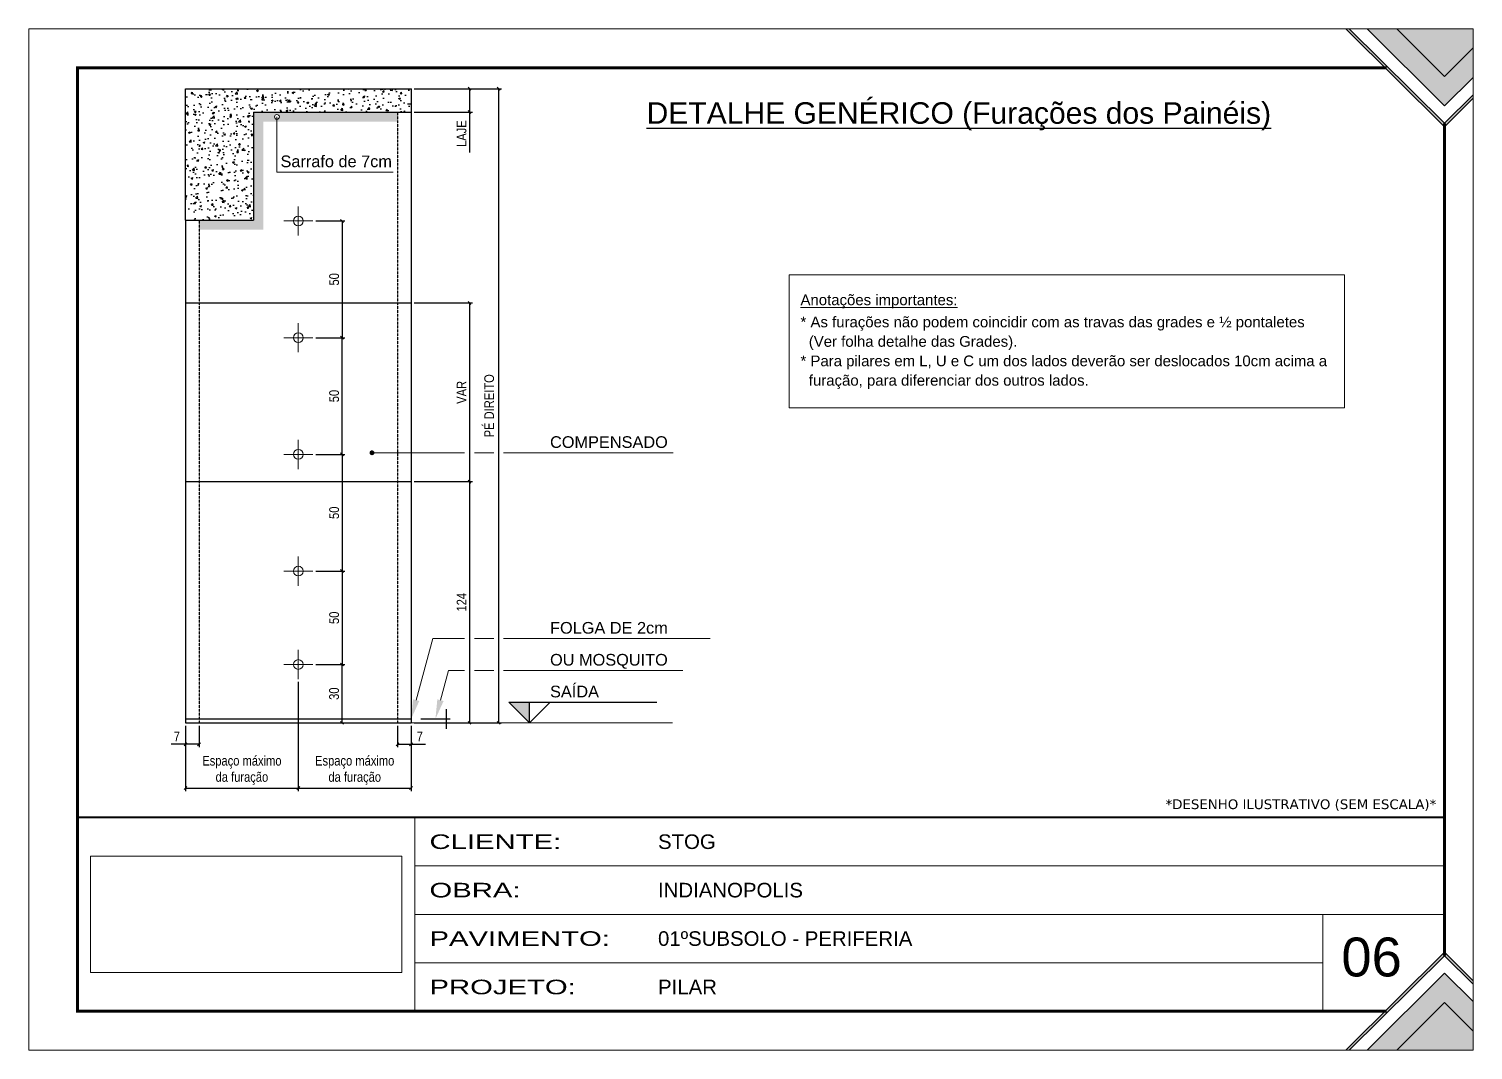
# Model space of a CAD drawing. Extents: x 71 to 6311, y -2991 to 2643.
# Drawn here: x 1656 to 3141, y -691 to 359 of the extents above; entities that cross this region are included whole.
import ezdxf
from ezdxf.enums import TextEntityAlignment as Align

# ---------------------------------------------------------------- set-up
doc = ezdxf.new("R2010")
doc.units = 0
doc.linetypes.add('CONTINUO', pattern=[0])
doc.linetypes.add('HIDDEN', pattern=[0.375, 0.25, -0.125])
for name, color, linetype, lineweight in [('CARIMBO', 255, 'Continuous', 9), ('CONCRETO', 251, 'Continuous', 25), ('Folhas', 255, 'Continuous', 9), ('Hachura', 251, 'Continuous', 9)]:
    doc.layers.add(name, color=color, linetype=linetype, lineweight=lineweight)
for name, color, linetype in [('COTA', 241, 'Continuous'), ('NIVEL', 7, 'Continuous'), ('Painéis', 200, 'Continuous'), ('SARR_2.2x7', 40, 'Continuous'), ('SARRAFO', 251, 'Continuous'), ('TEXTO', 3, 'Continuous')]:
    doc.layers.add(name, color=color, linetype=linetype)
doc.styles.add('ARIAL', font='arial.ttf')
doc.styles.add('COTA TECNICA-50', font='techl___.ttf', dxfattribs={"height": 10})
doc.styles.add('stylellllll', font='verdana.ttf', dxfattribs={"height": 2})
doc.styles.add('Tecnologia', font='')
doc.styles.get('Tecnologia').set_extended_font_data('Forgotten Futurist')
doc.dimstyles.new('COTA PAINEL-50', dxfattribs={"dimtxt": 10, "dimasz": 3, "dimexe": 3, "dimexo": 3, "dimgap": 3, "dimtad": 1, "dimdec": 1, "dimzin": 9, "dimdsep": 46, "dimtxsty": 'COTA TECNICA-50', "dimblk1": 'OBLIQUE', "dimblk2": 'OBLIQUE', "dimsah": 1, "dimcen": 0.9, "dimclrd": 4, "dimclre": 4, "dimclrt": 240, "dimadec": 1, "dimazin": 3, "dimtfac": 1, "dimtdec": 1, "dimtmove": 0, "dimatfit": 3, "dimfxl": 1, "dimtolj": 1, "dimtzin": 12, "dimarcsym": 0})
picture_1 = doc.add_image_def('image1.jpg', size_in_pixel=(1600, 599))

# ---------------------------------------------------------------- blocks, each defined once
blk = doc.blocks.new('9999999999')
at = {"transparency": 33554687}
h = blk.add_hatch(color=30, dxfattribs=at)
h.dxf.hatch_style = 1
h.paths.add_polyline_path([(1357.7, 1050), (1354, 1050), (1455.5, 949.3), (1485, 978.7), (1485, 982.3), (1455.5, 953)])
at = {"true_color": 0x000000, "transparency": 33554687}
h = blk.add_hatch(color=18, dxfattribs=at)
h.dxf.hatch_style = 1
h.paths.add_polyline_path([(1406.6, 1050), (1376.2, 1050), (1455.5, 970.8), (1485, 1000.1), (1485, 1030.4), (1455.5, 1001.1)])
at = {"true_color": 0xff7f00, "transparency": 33554687}
h = blk.add_hatch(color=30, dxfattribs=at)
h.dxf.hatch_style = 1
h.paths.add_polyline_path([(1485, 1030.4), (1485, 1050), (1406.6, 1050), (1455.5, 1001.1)])
at = {"transparency": 33554687}
h = blk.add_hatch(color=30, dxfattribs=at)
h.dxf.hatch_style = 1
h.paths.add_polyline_path([(1357.7, 0), (1354, 0), (1455.5, 100.7), (1485, 71.3), (1485, 67.7), (1455.5, 97)])
at = {"true_color": 0x000000, "transparency": 33554687}
h = blk.add_hatch(color=18, dxfattribs=at)
h.dxf.hatch_style = 1
h.paths.add_polyline_path([(1406.6, 0), (1376.2, 0), (1455.5, 79.2), (1485, 49.9), (1485, 19.6), (1455.5, 48.9)])
at = {"true_color": 0xff7f00, "transparency": 33554687}
h = blk.add_hatch(color=30, dxfattribs=at)
h.dxf.hatch_style = 1
h.paths.add_polyline_path([(1485, 19.6), (1485, 0), (1406.6, 0), (1455.5, 48.9)])
at = {"color": 30, "linetype": 'CONTINUO'}
for p, q in [((396.9, 40), (396.9, 239.2)), ((396.9, 189.4), (1455.5, 189.4)), ((396.9, 139.6), (1455.5, 139.6)), ((1330.4, 139.6), (1330.4, 40)), ((396.9, 89.8), (1330.4, 89.8))]:
    blk.add_line(p, q, dxfattribs=at)
at = {"color": 30, "transparency": 33554687}
for points in [[(1485, 978.7), (1455.5, 949.3), (1354, 1050)], [(1485, 982.3), (1455.5, 953), (1357.7, 1050)], [(1376.2, 1050), (1455.5, 970.8), (1485, 1000.1)], [(1406.6, 1050), (1455.5, 1001.1), (1485, 1030.4)], [(1485, 71.3), (1455.5, 100.7), (1354, 0)], [(1485, 67.7), (1455.5, 97), (1357.7, 0)], [(1376.2, 0), (1455.5, 79.2), (1485, 49.9)], [(1406.6, 0), (1455.5, 48.9), (1485, 19.6)]]:
    blk.add_lwpolyline(points, dxfattribs=at)
at = {"color": 30, "linetype": 'CONTINUO', "const_width": 2}
blk.add_lwpolyline([(1455.5, 97), (1455.5, 239.2), (50, 239.2), (50, 40), (1396.2, 40)], dxfattribs=at)
at = {"layer": 'Folhas'}
blk.add_lwpolyline([(0, 0), (1485, 0), (1485, 1050), (0, 1050)], close=True, dxfattribs=at)
at = {"layer": 'Folhas', "color": 30, "const_width": 3}
for points in [[(1396.2, 1010), (50, 1010), (50, 40), (1396.2, 40)], [(1455.5, 97), (1455.5, 953)]]:
    blk.add_lwpolyline(points, dxfattribs=at)
at = {"layer": 'TEXTO', "color": 7, "style": 'Tecnologia', "width": 1.5}
for s, p in [('CLIENTE:', (411.9, 214.3)), ('OBRA:', (411.9, 164.5)), ('PAVIMENTO:', (411.9, 114.7)), ('PROJETO:', (411.9, 64.9))]:
    blk.add_text(s, height=15, dxfattribs=at).set_placement(p, align=Align.MIDDLE_LEFT)
at = {"layer": 'TEXTO', "color": 7, "linetype": 'Continuous', "ltscale": 5, "style": 'ARIAL'}
for s, p in [('STOG', (646.9, 214.3)), ('INDIANOPOLIS', (646.9, 164.5)), ('01ºSUBSOLO - PERIFERIA', (646.9, 114.7)), ('PILAR', (646.9, 64.9))]:
    blk.add_text(s, height=15, dxfattribs=at).set_placement(p, align=Align.MIDDLE_LEFT)
image = blk.add_image(picture_1, insert=(63.5, 79.7), size_in_units=(320, 119.8))
image.dxf.flags = 7
blk = doc.blocks.new('_Oblique')
at = {"color": 0, "linetype": 'ByBlock', "lineweight": -2}
blk.add_line((-0.5, -0.5), (0.5, 0.5), dxfattribs=at)
blk = doc.blocks.new('*D103')
at = {"layer": 'COTA', "color": 4, "lineweight": -2, "transparency": 16777216}
for p, q in [((2052.5, 297), (2112.5, 297)), ((2109.5, 297), (2109.5, 273)), ((2052.5, 273), (2112.5, 273)), ((2109.5, 273), (2109.5, 231.5))]:
    blk.add_line(p, q, dxfattribs=at)
at = {"layer": 'Defpoints', "color": 0, "transparency": 16777216}
for p in [(2049.5, 297), (2049.5, 273), (2109.5, 273)]:
    blk.add_point(p, dxfattribs=at)
at = {"layer": 'COTA', "color": 4, "lineweight": -2, "transparency": 16777216, "xscale": 3, "yscale": 3, "zscale": 3}
for p, rotation in [((2109.5, 297), 90), ((2109.5, 273), 270)]:
    blk.add_blockref('_Oblique', p, dxfattribs=dict(at, rotation=rotation))
at = {"layer": 'COTA', "color": 240, "transparency": 16777216, "insert": (2101.4, 250.8), "char_height": 10, "attachment_point": 5, "rotation": 90, "style": 'COTA TECNICA-50'}
blk.add_mtext('\\A1;LAJE', dxfattribs=at)
blk = doc.blocks.new('*D104')
at = {"layer": 'COTA', "color": 4, "lineweight": -2, "transparency": 16777216}
for p, q in [((2052.5, -107), (2112.5, -107)), ((2109.5, -107), (2109.5, -355)), ((2052.5, -355), (2112.5, -355))]:
    blk.add_line(p, q, dxfattribs=at)
at = {"layer": 'Defpoints', "color": 0, "transparency": 16777216}
for p in [(2049.5, -107), (2049.5, -355), (2109.5, -355)]:
    blk.add_point(p, dxfattribs=at)
at = {"layer": 'COTA', "color": 4, "lineweight": -2, "transparency": 16777216, "xscale": 3, "yscale": 3, "zscale": 3}
for p, rotation in [((2109.5, -107), 90), ((2109.5, -355), 270)]:
    blk.add_blockref('_Oblique', p, dxfattribs=dict(at, rotation=rotation))
at = {"layer": 'COTA', "color": 240, "transparency": 16777216, "insert": (2101.4, -231), "char_height": 10, "attachment_point": 5, "rotation": 90, "style": 'COTA TECNICA-50'}
blk.add_mtext('\\A1;124', dxfattribs=at)
blk = doc.blocks.new('*D105')
at = {"layer": 'COTA', "color": 4, "lineweight": -2, "transparency": 16777216}
for p, q in [((2052.5, 297), (2142.5, 297)), ((2139.5, 297), (2139.5, -355)), ((2052.5, -355), (2142.5, -355))]:
    blk.add_line(p, q, dxfattribs=at)
at = {"layer": 'Defpoints', "color": 0, "transparency": 16777216}
for p in [(2049.5, 297), (2049.5, -355), (2139.5, -355)]:
    blk.add_point(p, dxfattribs=at)
at = {"layer": 'COTA', "color": 4, "lineweight": -2, "transparency": 16777216, "xscale": 3, "yscale": 3, "zscale": 3}
for p, rotation in [((2139.5, 297), 90), ((2139.5, -355), 270)]:
    blk.add_blockref('_Oblique', p, dxfattribs=dict(at, rotation=rotation))
at = {"layer": 'COTA', "color": 240, "transparency": 16777216, "insert": (2129.8, -29), "char_height": 10, "attachment_point": 5, "rotation": 90, "style": 'COTA TECNICA-50'}
blk.add_mtext('\\A1;PÉ DIREITO', dxfattribs=at)
blk = doc.blocks.new('Furação')
at = {"color": 2}
for p, q in [((3747.47, 717.89), (3747.47, 702.89)), ((3739.97, 710.39), (3754.97, 710.39))]:
    blk.add_line(p, q, dxfattribs=at)
blk.add_circle((3747.47, 710.39), 2.5, dxfattribs=at)
blk = doc.blocks.new('*D106')
at = {"layer": 'COTA', "color": 4, "lineweight": -2, "transparency": 16777216}
for p, q in [((1933.5, -313), (1933.5, -425.1)), ((1817.5, -358), (1817.5, -425.1)), ((1817.5, -422.1), (1933.5, -422.1))]:
    blk.add_line(p, q, dxfattribs=at)
at = {"layer": 'Defpoints', "color": 0, "transparency": 16777216}
for p in [(1933.5, -310), (1817.5, -355), (1933.5, -422.1)]:
    blk.add_point(p, dxfattribs=at)
at = {"layer": 'COTA', "color": 4, "lineweight": -2, "transparency": 16777216, "xscale": 3, "yscale": 3, "zscale": 3, "rotation": 180}
blk.add_blockref('_Oblique', (1817.5, -422.1), dxfattribs=at)
at = {"layer": 'COTA', "color": 4, "lineweight": -2, "transparency": 16777216, "xscale": 3, "yscale": 3, "zscale": 3}
blk.add_blockref('_Oblique', (1933.5, -422.1), dxfattribs=at)
at = {"layer": 'COTA', "color": 240, "transparency": 16777216, "insert": (1875.5, -403.8), "char_height": 10, "attachment_point": 5, "style": 'COTA TECNICA-50'}
blk.add_mtext('\\A1;Espaço máximo\\Pda furação', dxfattribs=at)
blk = doc.blocks.new('*D107')
at = {"layer": 'COTA', "color": 4, "lineweight": -2, "transparency": 16777216}
for p, q in [((1933.5, -313), (1933.5, -425.1)), ((2049.5, -358), (2049.5, -425.1)), ((1933.5, -422.1), (2049.5, -422.1))]:
    blk.add_line(p, q, dxfattribs=at)
at = {"layer": 'Defpoints', "color": 0, "transparency": 16777216}
for p in [(1933.5, -310), (2049.5, -355), (2049.5, -422.1)]:
    blk.add_point(p, dxfattribs=at)
at = {"layer": 'COTA', "color": 4, "lineweight": -2, "transparency": 16777216, "xscale": 3, "yscale": 3, "zscale": 3, "rotation": 180}
blk.add_blockref('_Oblique', (1933.5, -422.1), dxfattribs=at)
at = {"layer": 'COTA', "color": 4, "lineweight": -2, "transparency": 16777216, "xscale": 3, "yscale": 3, "zscale": 3}
blk.add_blockref('_Oblique', (2049.5, -422.1), dxfattribs=at)
at = {"layer": 'COTA', "color": 240, "transparency": 16777216, "insert": (1991.5, -403.8), "char_height": 10, "attachment_point": 5, "style": 'COTA TECNICA-50'}
blk.add_mtext('\\A1;Espaço máximo\\Pda furação', dxfattribs=at)
blk = doc.blocks.new('*D108')
at = {"layer": 'COTA', "color": 4, "lineweight": -2, "transparency": 16777216}
for p, q in [((1817.5, -358), (1817.5, -380.1)), ((1831.5, -358), (1831.5, -380.1)), ((1817.5, -377.1), (1802.8, -377.1)), ((1831.5, -377.1), (1817.5, -377.1))]:
    blk.add_line(p, q, dxfattribs=at)
at = {"layer": 'Defpoints', "color": 0, "transparency": 16777216}
for p in [(1817.5, -355), (1831.5, -355), (1831.5, -377.1)]:
    blk.add_point(p, dxfattribs=at)
at = {"layer": 'COTA', "color": 4, "lineweight": -2, "transparency": 16777216, "xscale": 3, "yscale": 3, "zscale": 3, "rotation": 180}
blk.add_blockref('_Oblique', (1817.5, -377.1), dxfattribs=at)
at = {"layer": 'COTA', "color": 4, "lineweight": -2, "transparency": 16777216, "xscale": 3, "yscale": 3, "zscale": 3}
blk.add_blockref('_Oblique', (1831.5, -377.1), dxfattribs=at)
at = {"layer": 'COTA', "color": 240, "transparency": 16777216, "insert": (1808.6, -369.1), "char_height": 10, "attachment_point": 5, "style": 'COTA TECNICA-50'}
blk.add_mtext('\\A1;7', dxfattribs=at)
blk = doc.blocks.new('*D109')
at = {"layer": 'COTA', "color": 4, "lineweight": -2, "transparency": 16777216}
for p, q in [((2035.5, -358), (2035.5, -380.1)), ((2049.5, -358), (2049.5, -380.1)), ((2035.5, -377.1), (2049.5, -377.1)), ((2049.5, -377.1), (2064.2, -377.1))]:
    blk.add_line(p, q, dxfattribs=at)
at = {"layer": 'Defpoints', "color": 0, "transparency": 16777216}
for p in [(2035.5, -355), (2049.5, -355), (2049.5, -377.1)]:
    blk.add_point(p, dxfattribs=at)
at = {"layer": 'COTA', "color": 4, "lineweight": -2, "transparency": 16777216, "xscale": 3, "yscale": 3, "zscale": 3, "rotation": 180}
blk.add_blockref('_Oblique', (2035.5, -377.1), dxfattribs=at)
at = {"layer": 'COTA', "color": 4, "lineweight": -2, "transparency": 16777216, "xscale": 3, "yscale": 3, "zscale": 3}
blk.add_blockref('_Oblique', (2049.5, -377.1), dxfattribs=at)
at = {"layer": 'COTA', "color": 240, "transparency": 16777216, "insert": (2058.4, -369.1), "char_height": 10, "attachment_point": 5, "style": 'COTA TECNICA-50'}
blk.add_mtext('\\A1;7', dxfattribs=at)
blk = doc.blocks.new('*D110')
at = {"layer": 'COTA', "color": 4, "lineweight": -2, "transparency": 16777216}
for p, q in [((1951.5, -295), (1981.5, -295)), ((1978.5, -355), (1978.5, -295))]:
    blk.add_line(p, q, dxfattribs=at)
at = {"layer": 'Defpoints', "color": 0, "transparency": 16777216}
for p in [(1948.5, -295), (1978.5, -295), (1978.5, -355)]:
    blk.add_point(p, dxfattribs=at)
at = {"layer": 'COTA', "color": 4, "lineweight": -2, "transparency": 16777216, "xscale": 3, "yscale": 3, "zscale": 3}
for p, rotation in [((1978.5, -295), 90), ((1978.5, -355), 270)]:
    blk.add_blockref('_Oblique', p, dxfattribs=dict(at, rotation=rotation))
at = {"layer": 'COTA', "color": 240, "transparency": 16777216, "insert": (1970.3, -325), "char_height": 10, "attachment_point": 5, "rotation": 90, "style": 'COTA TECNICA-50'}
blk.add_mtext('\\A1;30', dxfattribs=at)
blk = doc.blocks.new('*D111')
at = {"layer": 'COTA', "color": 4, "lineweight": -2, "transparency": 16777216}
for p, q in [((1951.5, -199), (1981.5, -199)), ((1978.5, -199), (1978.5, -295)), ((1951.5, -295), (1981.5, -295))]:
    blk.add_line(p, q, dxfattribs=at)
at = {"layer": 'Defpoints', "color": 0, "transparency": 16777216}
for p in [(1948.5, -199), (1948.5, -295), (1978.5, -295)]:
    blk.add_point(p, dxfattribs=at)
at = {"layer": 'COTA', "color": 4, "lineweight": -2, "transparency": 16777216, "xscale": 3, "yscale": 3, "zscale": 3}
for p, rotation in [((1978.5, -199), 90), ((1978.5, -295), 270)]:
    blk.add_blockref('_Oblique', p, dxfattribs=dict(at, rotation=rotation))
at = {"layer": 'COTA', "color": 240, "transparency": 16777216, "insert": (1970.4, -247), "char_height": 10, "attachment_point": 5, "rotation": 90, "style": 'COTA TECNICA-50'}
blk.add_mtext('\\A1;50', dxfattribs=at)
blk = doc.blocks.new('*D112')
at = {"layer": 'COTA', "color": 4, "lineweight": -2, "transparency": 16777216}
for p, q in [((1951.5, -79), (1981.5, -79)), ((1978.5, -79), (1978.5, -199)), ((1951.5, -199), (1981.5, -199))]:
    blk.add_line(p, q, dxfattribs=at)
at = {"layer": 'Defpoints', "color": 0, "transparency": 16777216}
for p in [(1948.5, -79), (1948.5, -199), (1978.5, -199)]:
    blk.add_point(p, dxfattribs=at)
at = {"layer": 'COTA', "color": 4, "lineweight": -2, "transparency": 16777216, "xscale": 3, "yscale": 3, "zscale": 3}
for p, rotation in [((1978.5, -79), 90), ((1978.5, -199), 270)]:
    blk.add_blockref('_Oblique', p, dxfattribs=dict(at, rotation=rotation))
at = {"layer": 'COTA', "color": 240, "transparency": 16777216, "insert": (1970.4, -139), "char_height": 10, "attachment_point": 5, "rotation": 90, "style": 'COTA TECNICA-50'}
blk.add_mtext('\\A1;50', dxfattribs=at)
blk = doc.blocks.new('*D113')
at = {"layer": 'COTA', "color": 4, "lineweight": -2, "transparency": 16777216}
for p, q in [((1951.5, 41), (1981.5, 41)), ((1978.5, -79), (1978.5, 41)), ((1951.5, -79), (1981.5, -79))]:
    blk.add_line(p, q, dxfattribs=at)
at = {"layer": 'Defpoints', "color": 0, "transparency": 16777216}
for p in [(1948.5, 41), (1978.5, 41), (1948.5, -79)]:
    blk.add_point(p, dxfattribs=at)
at = {"layer": 'COTA', "color": 4, "lineweight": -2, "transparency": 16777216, "xscale": 3, "yscale": 3, "zscale": 3}
for p, rotation in [((1978.5, 41), 90), ((1978.5, -79), 270)]:
    blk.add_blockref('_Oblique', p, dxfattribs=dict(at, rotation=rotation))
at = {"layer": 'COTA', "color": 240, "transparency": 16777216, "insert": (1970.4, -19), "char_height": 10, "attachment_point": 5, "rotation": 90, "style": 'COTA TECNICA-50'}
blk.add_mtext('\\A1;50', dxfattribs=at)
blk = doc.blocks.new('*D114')
at = {"layer": 'COTA', "color": 4, "lineweight": -2, "transparency": 16777216}
for p, q in [((1951.5, 161), (1981.5, 161)), ((1978.5, 161), (1978.5, 41)), ((1951.5, 41), (1981.5, 41))]:
    blk.add_line(p, q, dxfattribs=at)
at = {"layer": 'Defpoints', "color": 0, "transparency": 16777216}
for p in [(1948.5, 161), (1948.5, 41), (1978.5, 41)]:
    blk.add_point(p, dxfattribs=at)
at = {"layer": 'COTA', "color": 4, "lineweight": -2, "transparency": 16777216, "xscale": 3, "yscale": 3, "zscale": 3}
for p, rotation in [((1978.5, 161), 90), ((1978.5, 41), 270)]:
    blk.add_blockref('_Oblique', p, dxfattribs=dict(at, rotation=rotation))
at = {"layer": 'COTA', "color": 240, "transparency": 16777216, "insert": (1970.4, 101), "char_height": 10, "attachment_point": 5, "rotation": 90, "style": 'COTA TECNICA-50'}
blk.add_mtext('\\A1;50', dxfattribs=at)
blk = doc.blocks.new('_Dot')
at = {"color": 0, "linetype": 'ByBlock', "lineweight": -2}
blk.add_line((-0.5, 0), (-1, 0), dxfattribs=at)
at = {"color": 0, "linetype": 'ByBlock', "const_width": 0.5}
blk.add_lwpolyline([(-0.25, 0, 1), (0.25, 0, 1)], format="xyb", close=True, dxfattribs=at)
blk = doc.blocks.new('*D115')
at = {"layer": 'COTA', "color": 4, "lineweight": -2, "transparency": 16777216}
for p, q in [((2052.5, 76.7), (2112.5, 76.7)), ((2109.5, 76.7), (2109.5, -107)), ((2052.5, -107), (2112.5, -107))]:
    blk.add_line(p, q, dxfattribs=at)
at = {"layer": 'Defpoints', "color": 0, "transparency": 16777216}
for p in [(2049.5, 76.7), (2049.5, -107), (2109.5, -107)]:
    blk.add_point(p, dxfattribs=at)
at = {"layer": 'COTA', "color": 4, "lineweight": -2, "transparency": 16777216, "xscale": 3, "yscale": 3, "zscale": 3}
for p, rotation in [((2109.5, 76.7), 90), ((2109.5, -107), 270)]:
    blk.add_blockref('_Oblique', p, dxfattribs=dict(at, rotation=rotation))
at = {"layer": 'COTA', "color": 240, "transparency": 16777216, "insert": (2101.4, -15.2), "char_height": 10, "attachment_point": 5, "rotation": 90, "style": 'COTA TECNICA-50'}
blk.add_mtext('\\A1;VAR', dxfattribs=at)

msp = doc.modelspace()

# ---------------------------------------------------------------- hatches: boundary and pattern name
at = {"layer": 'CONCRETO'}
h = msp.add_hatch(dxfattribs=at)
h.set_pattern_fill('AR-CONC', color=256, scale=0.1, style=0)
h.set_pattern_definition([(50, (-5367.587, -14849.82), (18.218467, -1.593909), [1.905, -20.955]), (355, (-5367.587, -14849.82), (-3.524283, 19.105664), [1.524, -16.764]), (100.451, (-5366.069, -14849.952), (14.69425, 17.511669), [1.619, -17.809]), (46.1842, (-5367.587, -14844.74), (27.107904, -4.204233), [2.8575, -31.4325]), (96.6356, (-5365.328, -14845.09), (23.740423, 24.742556), [2.4285, -26.7135]), (351.184, (-5367.587, -14844.74), (23.74046, 24.74251), [2.286, -25.146]), (21, (-5365.047, -14846.01), (15.161488, -10.226552), [1.905, -20.955]), (326, (-5365.047, -14846.01), (6.180203, 18.418797), [1.524, -16.764]), (71.4514, (-5363.783, -14846.862), (21.341649, 8.192286), [1.619, -17.809]), (37.5, (-5367.587, -14849.8194), (0.3088603, 8.455504), [0, -16.5608, 0, -17.018, 0, -16.8275]), (7.5, (-5367.587, -14849.819), (6.6819663, 10.0180575), [0, -9.7028, 0, -16.1798, 0, -6.4135]), (327.5, (-5373.251, -14849.8194), (13.5590595, -0.5728744), [0, -6.35, 0, -19.812, 0, -26.289]), (317.5, (-5375.791, -14849.819), (14.812918, 2.542649), [0, -8.255, 0, -13.1572, 0, -18.669])])
h.paths.add_polyline_path([(1887.5, 272.985), (2049.5, 272.985), (2049.5, 296.985), (1817.5, 296.985), (1817.5, 161.985), (1887.5, 161.985)])
at = {"layer": 'NIVEL'}
msp.add_hatch(color=256, dxfattribs=at).paths.add_polyline_path([(2149.914, -333.802), (2171.127, -355.015), (2171.127, -333.802)])
at = {"layer": 'SARRAFO'}
msp.add_hatch(color=256, dxfattribs=at).paths.add_polyline_path([(1887.5, 161.985), (1831.5, 161.985), (1831.5, 151.985), (1897.5, 151.985), (1897.5, 262.985), (1911.5, 262.985), (1911.5, 265.485, -0.41421356), (1909, 267.985, -1), (1914, 267.985, -0.41421356), (1911.5, 265.485), (1911.5, 262.985), (2035.5, 262.985), (2035.5, 272.985), (1887.5, 272.985)])

# ---------------------------------------------------------------- linework, layer by layer
for p, q in [((2085.5, -341.015), (2085.5, -361.015)), ((2059.5, -351.015), (2089.5, -351.015))]:
    msp.add_line(p, q)
at = {"layer": 'CONCRETO'}
for p, q in [((1817.5, 296.985), (2049.5, 296.985)), ((1817.5, 161.985), (1817.5, 296.985)), ((2049.5, 296.985), (2049.5, 272.985))]:
    msp.add_line(p, q, dxfattribs=at)
at = {"layer": 'Folhas', "color": 30}
msp.add_lwpolyline([(2438.121, 105.531), (3009.332, 105.531), (3009.332, -30.969), (2438.121, -30.969)], close=True, dxfattribs=at)
at = {"layer": 'Hachura'}
for p, q in [((1911.5, 267.985), (1911.5, 211.305)), ((1911.5, 211.305), (2031.185, 211.305)), ((2014.254, -77.329), (2104.5, -77.329)), ((2114.5, -77.329), (2134.5, -77.329)), ((2144.5, -77.329), (2318.968, -77.329)), ((2054.676, -331.696), (2071.66, -268.312)), ((2071.66, -268.312), (2104.5, -268.312)), ((2114.5, -268.312), (2134.5, -268.312)), ((2144.5, -268.312), (2356.88, -268.312)), ((2079.676, -331.696), (2087.86, -301.152)), ((2087.86, -301.152), (2104.5, -301.152)), ((2114.5, -301.152), (2134.5, -301.152)), ((2144.5, -301.152), (2328.886, -301.152))]:
    msp.add_line(p, q, dxfattribs=at)
at = {"layer": 'Hachura', "ltscale": 0.5}
msp.add_lwpolyline([(2049.5, -355.015), (2318.312, -355.015)], dxfattribs=at)
at = {"layer": 'Hachura'}
msp.add_circle((1911.5, 267.985), 2.5, dxfattribs=at)
for points in [[(2057.896, -332.559), (2049.5, -351.015), (2051.456, -330.834)], [(2082.896, -332.559), (2074.5, -351.015), (2076.456, -330.834)]]:
    msp.add_solid(points, dxfattribs=at)
at = {"layer": 'NIVEL'}
for p, q in [((2171.127, -355.015), (2149.914, -333.802)), ((2149.914, -333.802), (2302.126, -333.802)), ((2171.127, -355.015), (2192.34, -333.802)), ((2171.127, -355.015), (2171.127, -333.802))]:
    msp.add_line(p, q, dxfattribs=at)
at = {"layer": 'Painéis'}
for p, q in [((1887.5, 272.985), (2049.5, 272.985)), ((1887.5, 272.985), (1887.5, 161.985)), ((2049.5, 272.985), (2049.5, -355.015)), ((1817.5, 161.985), (1887.5, 161.985)), ((1817.5, 161.985), (1817.5, -355.015)), ((1817.5, 76.698), (2049.5, 76.698)), ((1817.5, -107.015), (2049.5, -107.015)), ((1817.5, -351.015), (2049.5, -351.015)), ((1817.5, -355.015), (2049.5, -355.015))]:
    msp.add_line(p, q, dxfattribs=at)
at = {"layer": 'SARR_2.2x7', "linetype": 'HIDDEN'}
for p, q in [((2035.5, 272.985), (2035.5, -355.015)), ((1831.5, 161.985), (1831.5, -355.015))]:
    msp.add_line(p, q, dxfattribs=at)

# ---------------------------------------------------------------- block references
at = {"layer": 'CARIMBO', "xscale": 2, "yscale": 2, "zscale": 2}
for p in [(-5561.448, -1259.799), (-5561.448, -1379.799), (-5561.448, -1499.799), (-5561.448, -1619.799), (-5561.448, -1715.799)]:
    msp.add_blockref('Furação', p, dxfattribs=at)
at = {"layer": 'Folhas'}
msp.add_blockref('9999999999', (1656.471, -691.496), dxfattribs=at)
at = {"layer": 'Hachura', "xscale": 5, "yscale": 5, "zscale": 5, "rotation": 180}
msp.add_blockref('_Dot', (2009.254, -77.329), dxfattribs=at)

# ---------------------------------------------------------------- texts
at = {"color": 0, "linetype": 'Continuous', "ltscale": 5, "style": 'ARIAL'}
msp.add_text('%%UDETALHE GENÉRICO (Furações dos Painéis)', height=22.1184, dxfattribs=at).set_placement((2612.682, 260.962), align=Align.CENTER)
at = {"layer": 'CARIMBO', "color": 0, "linetype": 'Continuous', "ltscale": 5, "style": 'ARIAL'}
for s, p in [('Sarrafo de 7cm', (1915.185, 216.305)), ('COMPENSADO', (2192.34, -72.329)), ('FOLGA DE 2cm', (2192.34, -263.312)), ('OU MOSQUITO', (2192.34, -296.152)), ('SAÍDA', (2192.34, -328.802))]:
    msp.add_text(s, height=12, dxfattribs=at).set_placement(p)
at = {"layer": 'CARIMBO', "style": 'stylellllll'}
msp.add_text('*DESENHO ILUSTRATIVO (SEM ESCALA)*', height=10, dxfattribs=at).set_placement((3103.572, -443.677), align=Align.RIGHT)
at = {"layer": 'Folhas', "color": 7, "style": 'ARIAL'}
for s, p in [('%%UAnotações importantes:', (2449.869, 74.411)), ('* As furações não podem coincidir com as travas das grades e ½ pontaletes', (2449.869, 51.668)), ('  (Ver folha detalhe das Grades).', (2449.869, 31.668)), ('* Para pilares em L, U e C um dos lados deverão ser deslocados 10cm acima a', (2449.869, 11.668)), ('  furação, para diferenciar dos outros lados.', (2449.869, -8.332))]:
    msp.add_text(s, height=11, dxfattribs=at).set_placement(p)
at = {"layer": 'Folhas', "style": 'ARIAL'}
msp.add_text('06', height=40, dxfattribs=at).set_placement((3037.102, -595.755), align=Align.MIDDLE)

# ---------------------------------------------------------------- dimensions: what is measured, and where the dimension line sits
at = {"layer": 'COTA'}
for base, p1, p2, text, picture, middle in [((2109.5, 272.985), (2049.5, 296.985), (2049.5, 272.985), 'LAJE', '*D103', (2109.5, 250.757)), ((2109.5, -107.015), (2049.5, 76.698), (2049.5, -107.015), 'VAR', '*D115', (2109.5, -15.159))]:
    dim = msp.add_linear_dim(base=base, p1=p1, p2=p2, angle=90, text=text, dimstyle='COTA PAINEL-50', dxfattribs=at)
    dim.commit()
    dim.dimension.update_dxf_attribs({"geometry": picture, "text_midpoint": middle, "dimtype": 160})
for base, p1, p2, text, picture, middle in [((2139.5, -355.015), (2049.5, 296.985), (2049.5, -355.015), 'PÉ DIREITO', '*D105', (2129.818, -29.015)), ((1978.5, 40.985), (1948.5, 160.985), (1948.5, 40.985), '50', '*D114', (1970.39, 100.985)), ((1978.5, 40.985), (1948.5, -79.015), (1948.5, 40.985), '50', '*D113', (1970.39, -19.015)), ((1978.5, -199.015), (1948.5, -79.015), (1948.5, -199.015), '50', '*D112', (1970.39, -139.015)), ((2109.5, -355.015), (2049.5, -107.015), (2049.5, -355.015), '124', '*D104', (2101.427, -231.015)), ((1978.5, -295.015), (1948.5, -199.015), (1948.5, -295.015), '50', '*D111', (1970.39, -247.015)), ((1978.5, -295.015), (1978.5, -355.015), (1948.5, -295.015), '30', '*D110', (1970.28, -325.015))]:
    dim = msp.add_linear_dim(base=base, p1=p1, p2=p2, angle=90, text=text, dimstyle='COTA PAINEL-50', dxfattribs=at)
    dim.commit()
    dim.dimension.update_dxf_attribs({"geometry": picture, "text_midpoint": middle})
for base, p1, p2, text, picture, middle in [((1933.5, -422.143), (1817.5, -355.015), (1933.5, -310.015), 'Espaço máximo\\Pda furação', '*D106', (1875.5, -422.143)), ((2049.5, -422.143), (1933.5, -310.015), (2049.5, -355.015), 'Espaço máximo\\Pda furação', '*D107', (1991.5, -422.143)), ((1831.5, -377.143), (1817.5, -355.015), (1831.5, -355.015), '7', '*D108', (1808.634, -377.143)), ((2049.5, -377.143), (2035.5, -355.015), (2049.5, -355.015), '7', '*D109', (2058.365, -377.143))]:
    dim = msp.add_linear_dim(base=base, p1=p1, p2=p2, text=text, dimstyle='COTA PAINEL-50', dxfattribs=at)
    dim.commit()
    dim.dimension.update_dxf_attribs({"geometry": picture, "text_midpoint": middle, "dimtype": 160})

doc.saveas('drawing.dxf')
